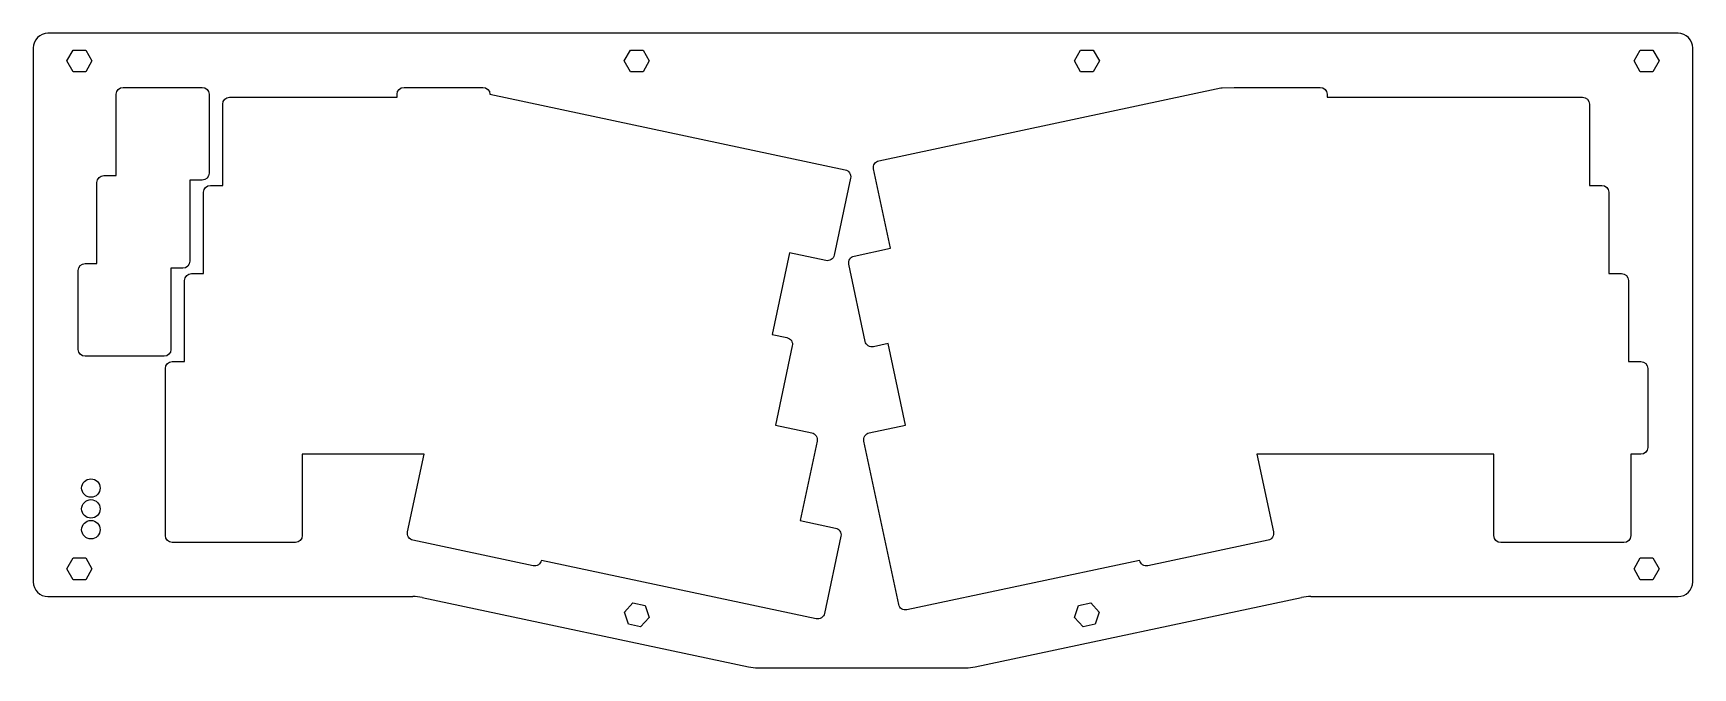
# Model space of a CAD drawing. Header units: millimetres. Extents: x -179 to 179, y -69 to 69.
import ezdxf

# ---------------------------------------------------------------- set-up
doc = ezdxf.new("R2010")
doc.units = ezdxf.units.MM
doc.layers.add('CUTOUTS', color=1, linetype='CONTINUOUS')
doc.layers.add('PERIMETER', color=5, linetype='CONTINUOUS')

msp = doc.modelspace()

# ---------------------------------------------------------------- linework, layer by layer
at = {"layer": 'CUTOUTS'}
for p, q in [((-172.08, 62.62), (-170.73, 64.97)), ((-170.73, 64.97), (-168.01, 64.97)), ((-168.01, 64.97), (-166.66, 62.62)), ((-51.61, 62.62), (-50.26, 64.97)), ((-50.26, 64.97), (-47.54, 64.97)), ((-47.54, 64.97), (-46.19, 62.62)), ((45.69, 62.62), (47.05, 64.97)), ((47.05, 64.97), (49.76, 64.97)), ((49.76, 64.97), (51.12, 62.62)), ((166.66, 62.62), (168.01, 64.97)), ((168.01, 64.97), (170.73, 64.97)), ((170.73, 64.97), (172.08, 62.62)), ((-170.73, 60.27), (-172.08, 62.62)), ((-166.66, 62.62), (-168.01, 60.27)), ((-50.26, 60.27), (-51.61, 62.62)), ((-46.19, 62.62), (-47.54, 60.27)), ((47.05, 60.27), (45.69, 62.62)), ((51.12, 62.62), (49.76, 60.27)), ((168.01, 60.27), (166.66, 62.62)), ((172.08, 62.62), (170.73, 60.27)), ((-168.01, 60.27), (-170.73, 60.27)), ((-47.54, 60.27), (-50.26, 60.27)), ((49.76, 60.27), (47.05, 60.27)), ((170.73, 60.27), (168.01, 60.27)), ((-161.42, 37.85), (-161.42, 55.4)), ((-159.92, 56.9), (-142.86, 56.9)), ((-141.36, 55.4), (-141.36, 38.34)), ((-136.9, 54.76), (-100.71, 54.76)), ((-100.71, 54.76), (-100.71, 55.4)), ((-99.21, 56.9), (-82.15, 56.9)), ((-80.65, 55.4), (-80.65, 55.4)), ((-80.65, 55.4), (-3.85, 39.07)), ((3.44, 41.05), (77.38, 56.77)), ((77.63, 56.8), (80.22, 56.9)), ((80.28, 56.9), (98.81, 56.9)), ((100.31, 55.4), (100.31, 54.76)), ((100.31, 54.76), (155.54, 54.76)), ((-138.4, 35.71), (-138.4, 53.26)), ((157.04, 53.26), (157.04, 35.71)), ((-165.58, 18.8), (-165.58, 36.35)), ((-164.08, 37.85), (-161.42, 37.85)), ((-142.86, 36.84), (-145.52, 36.84)), ((-145.52, 36.84), (-145.52, 19.29)), ((-2.7, 37.29), (-6.24, 20.61)), ((5.94, 22.1), (2.29, 39.27)), ((-142.56, 16.66), (-142.56, 34.21)), ((-141.06, 35.71), (-138.4, 35.71)), ((157.04, 35.71), (159.71, 35.71)), ((161.21, 34.21), (161.21, 16.66)), ((-1.91, 20.43), (5.94, 22.1)), ((-168.15, 18.8), (-165.58, 18.8)), ((-15.87, 21.12), (-19.62, 3.47)), ((-8.02, 19.45), (-15.87, 21.12)), ((0.48, 1.97), (-3.06, 18.65)), ((-169.65, 0.24), (-169.65, 17.3)), ((-147.02, 17.79), (-149.59, 17.79)), ((-149.59, 17.79), (-149.59, 0.24)), ((-146.63, -2.39), (-146.63, 15.16)), ((-145.13, 16.66), (-142.56, 16.66)), ((161.21, 16.66), (163.97, 16.66)), ((165.47, 15.16), (165.47, -2.39)), ((-19.62, 3.47), (-16.43, 2.79)), ((-15.28, 1.01), (-18.92, -16.15)), ((5.46, 1.49), (2.26, 0.81)), ((9.2, -16.15), (5.46, 1.49)), ((-151.09, -1.26), (-168.15, -1.26)), ((-149.3, -2.39), (-146.63, -2.39)), ((165.47, -2.39), (168.15, -2.39)), ((-150.8, -40), (-150.8, -3.89)), ((169.65, -3.89), (169.65, -20.95)), ((-18.92, -16.15), (-11.08, -17.82)), ((1.35, -17.82), (9.2, -16.15)), ((-9.93, -19.6), (-13.57, -36.77)), ((7.71, -54.93), (0.2, -19.6)), ((-94.89, -22.45), (-121.2, -22.45)), ((-121.2, -22.45), (-121.2, -40)), ((-98.46, -39.23), (-94.89, -22.45)), ((136.38, -22.45), (85.16, -22.45)), ((85.16, -22.45), (88.73, -39.23)), ((136.38, -40.04), (136.38, -22.45)), ((168.15, -22.45), (165.98, -22.45)), ((165.98, -22.45), (165.98, -40.04)), ((-13.57, -36.77), (-5.94, -38.39)), ((-122.7, -41.5), (-149.3, -41.5)), ((-71.31, -46.54), (-97.3, -41.01)), ((-4.79, -40.17), (-8.33, -56.85)), ((87.58, -41.01), (61.58, -46.54)), ((164.48, -41.54), (137.88, -41.54)), ((-172.08, -47.22), (-170.73, -44.87)), ((-170.73, -44.87), (-168.01, -44.87)), ((-168.01, -44.87), (-166.66, -47.22)), ((-10.11, -58.01), (-69.53, -45.38)), ((-69.53, -45.38), (-69.53, -45.38)), ((59.8, -45.39), (9.48, -56.08)), ((166.66, -47.22), (168.01, -44.87)), ((168.01, -44.87), (170.73, -44.87)), ((170.73, -44.87), (172.08, -47.22)), ((-170.73, -49.57), (-172.08, -47.22)), ((-168.01, -49.57), (-170.73, -49.57)), ((-166.66, -47.22), (-168.01, -49.57)), ((168.01, -49.57), (166.66, -47.22)), ((170.73, -49.57), (168.01, -49.57)), ((172.08, -47.22), (170.73, -49.57)), ((-51.56, -56.59), (-49.74, -54.57)), ((-50.72, -59.17), (-51.56, -56.59)), ((-49.74, -54.57), (-47.09, -55.13)), ((-47.09, -55.13), (-46.25, -57.71)), ((45.75, -57.71), (46.59, -55.13)), ((46.59, -55.13), (49.24, -54.57)), ((49.24, -54.57), (51.06, -56.59)), ((51.06, -56.59), (50.22, -59.17)), ((-48.06, -59.73), (-50.72, -59.17)), ((-46.25, -57.71), (-48.06, -59.73)), ((47.56, -59.73), (45.75, -57.71)), ((50.22, -59.17), (47.56, -59.73))]:
    msp.add_line(p, q, dxfattribs=at)
for centre in [(-166.9, -29.75), (-166.9, -34.25), (-166.9, -38.75)]:
    msp.add_circle(centre, 2, dxfattribs=at)
for points in [[(-161.42, 55.4), (-161.42, 56.23), (-160.75, 56.9), (-159.92, 56.9)], [(-142.86, 56.9), (-142.03, 56.9), (-141.36, 56.23), (-141.36, 55.4)], [(-138.4, 53.26), (-138.4, 54.09), (-137.73, 54.76), (-136.9, 54.76)], [(-100.71, 55.4), (-100.71, 56.23), (-100.04, 56.9), (-99.21, 56.9)], [(-82.15, 56.9), (-81.32, 56.9), (-80.65, 56.23), (-80.65, 55.4)], [(77.38, 56.77), (77.46, 56.79), (77.55, 56.8), (77.63, 56.8)], [(80.22, 56.9), (80.24, 56.9), (80.26, 56.9), (80.28, 56.9)], [(98.81, 56.9), (99.64, 56.9), (100.31, 56.23), (100.31, 55.4)], [(155.54, 54.76), (156.37, 54.76), (157.04, 54.09), (157.04, 53.26)], [(2.29, 39.27), (2.11, 40.08), (2.63, 40.88), (3.44, 41.05)], [(-165.58, 36.35), (-165.58, 37.18), (-164.91, 37.85), (-164.08, 37.85)], [(-141.36, 38.34), (-141.36, 37.52), (-142.03, 36.84), (-142.86, 36.84)], [(-3.85, 39.07), (-3.04, 38.9), (-2.52, 38.1), (-2.7, 37.29)], [(-142.56, 34.21), (-142.56, 35.04), (-141.89, 35.71), (-141.06, 35.71)], [(159.71, 35.71), (160.54, 35.71), (161.21, 35.04), (161.21, 34.21)], [(-169.65, 17.3), (-169.65, 18.13), (-168.98, 18.8), (-168.15, 18.8)], [(-145.52, 19.29), (-145.52, 18.47), (-146.19, 17.79), (-147.02, 17.79)], [(-6.24, 20.61), (-6.41, 19.8), (-7.21, 19.28), (-8.02, 19.45)], [(-3.06, 18.65), (-3.24, 19.46), (-2.72, 20.26), (-1.91, 20.43)], [(-146.63, 15.16), (-146.63, 15.99), (-145.96, 16.66), (-145.13, 16.66)], [(163.97, 16.66), (164.8, 16.66), (165.47, 15.99), (165.47, 15.16)], [(-168.15, -1.26), (-168.98, -1.26), (-169.65, -0.58), (-169.65, 0.24)], [(-149.59, 0.24), (-149.59, -0.58), (-150.26, -1.26), (-151.09, -1.26)], [(-16.43, 2.79), (-15.62, 2.62), (-15.1, 1.82), (-15.28, 1.01)], [(2.26, 0.81), (1.45, 0.64), (0.66, 1.16), (0.48, 1.97)], [(-150.8, -3.89), (-150.8, -3.06), (-150.13, -2.39), (-149.3, -2.39)], [(168.15, -2.39), (168.98, -2.39), (169.65, -3.06), (169.65, -3.89)], [(-11.08, -17.82), (-10.27, -17.99), (-9.75, -18.79), (-9.93, -19.6)], [(0.2, -19.6), (0.02, -18.79), (0.54, -17.99), (1.35, -17.82)], [(169.65, -20.95), (169.65, -21.77), (168.98, -22.45), (168.15, -22.45)], [(-97.3, -41.01), (-98.11, -40.84), (-98.63, -40.04), (-98.46, -39.23)], [(-5.94, -38.39), (-5.13, -38.56), (-4.61, -39.36), (-4.79, -40.17)], [(88.73, -39.23), (88.9, -40.04), (88.39, -40.84), (87.58, -41.01)], [(-149.3, -41.5), (-150.13, -41.5), (-150.8, -40.82), (-150.8, -40)], [(-121.2, -40), (-121.2, -40.82), (-121.87, -41.5), (-122.7, -41.5)], [(137.88, -41.54), (137.05, -41.54), (136.38, -40.87), (136.38, -40.04)], [(165.98, -40.04), (165.98, -40.87), (165.3, -41.54), (164.48, -41.54)], [(-69.53, -45.38), (-69.7, -46.19), (-70.49, -46.71), (-71.31, -46.54)], [(61.58, -46.54), (60.77, -46.71), (59.97, -46.2), (59.8, -45.39)], [(-8.33, -56.85), (-8.5, -57.66), (-9.3, -58.18), (-10.11, -58.01)], [(9.48, -56.08), (8.67, -56.25), (7.88, -55.74), (7.71, -54.93)]]:
    msp.add_open_spline(points, degree=3, dxfattribs=at)
at = {"layer": 'PERIMETER'}
for p, q in [((176.17, 68.62), (-176.17, 68.62)), ((-179.37, 65.42), (-179.37, -50.02)), ((179.37, -50.02), (179.37, 65.42)), ((-176.17, -53.22), (-97.28, -53.22)), ((-95.28, -53.43), (-24.76, -68.41)), ((24.26, -68.41), (94.78, -53.43)), ((96.78, -53.22), (176.17, -53.22)), ((-22.76, -68.62), (22.26, -68.62))]:
    msp.add_line(p, q, dxfattribs=at)
for centre, radius, start, end in [((-176.17, 65.42), 3.2, 90, 180), ((176.17, 65.42), 3.2, 0, 90), ((-176.17, -50.02), 3.2, 180, 270), ((176.17, -50.02), 3.2, -90, 0), ((-97.28, -62.82), 9.6, 78, 90), ((96.78, -62.82), 9.6, 90, 102), ((-22.76, -59.02), 9.6, 258, 270), ((22.26, -59.02), 9.6, 270, 282)]:
    msp.add_arc(centre, radius, start, end, dxfattribs=at)

doc.saveas('drawing.dxf')
